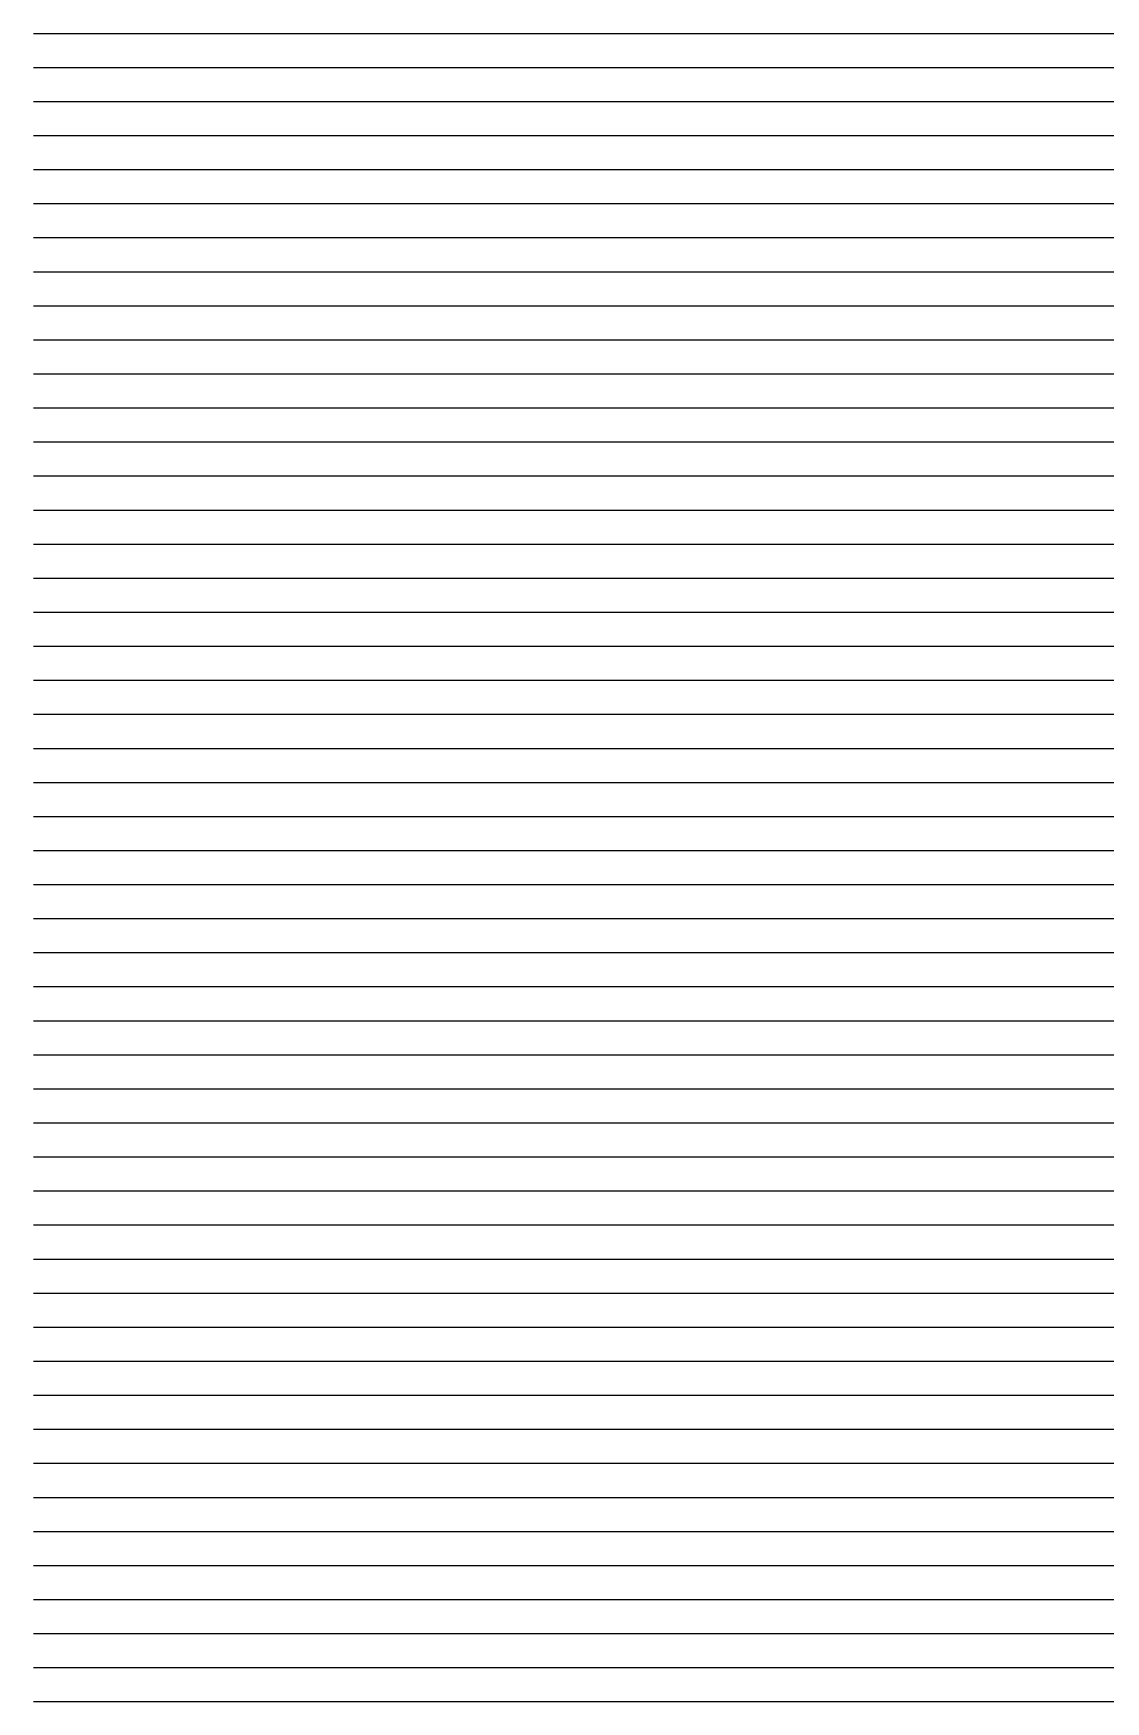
# Model space of a CAD drawing. Extents: x 0 to 250, y 0 to 199.
# Drawn here: x 0 to 31.5, y 0 to 49 of the extents above; entities that cross this region are included whole.
import ezdxf

# ---------------------------------------------------------------- set-up
doc = ezdxf.new("R2010")
doc.units = 0
doc.layers.add('GEN', color=7, linetype='Continuous')

msp = doc.modelspace()

# ---------------------------------------------------------------- linework, layer by layer
at = {"layer": 'GEN'}
for p, q in [((0, 49), (1, 49)), ((1, 49), (2, 49)), ((2, 49), (3, 49)), ((3, 49), (4, 49)), ((4, 49), (5, 49)), ((5, 49), (6, 49)), ((6, 49), (7, 49)), ((7, 49), (8, 49)), ((8, 49), (9, 49)), ((9, 49), (10, 49)), ((10, 49), (11, 49)), ((11, 49), (12, 49)), ((12, 49), (13, 49)), ((13, 49), (14, 49)), ((14, 49), (15, 49)), ((15, 49), (16, 49)), ((16, 49), (17, 49)), ((17, 49), (18, 49)), ((18, 49), (19, 49)), ((19, 49), (20, 49)), ((20, 49), (21, 49)), ((21, 49), (22, 49)), ((22, 49), (23, 49)), ((23, 49), (24, 49)), ((24, 49), (25, 49)), ((25, 49), (26, 49)), ((26, 49), (27, 49)), ((27, 49), (28, 49)), ((28, 49), (29, 49)), ((29, 49), (30, 49)), ((30, 49), (31, 49)), ((31, 49), (32, 49)), ((0, 48), (1, 48)), ((1, 48), (2, 48)), ((2, 48), (3, 48)), ((3, 48), (4, 48)), ((4, 48), (5, 48)), ((5, 48), (6, 48)), ((6, 48), (7, 48)), ((7, 48), (8, 48)), ((8, 48), (9, 48)), ((9, 48), (10, 48)), ((10, 48), (11, 48)), ((11, 48), (12, 48)), ((12, 48), (13, 48)), ((13, 48), (14, 48)), ((14, 48), (15, 48)), ((15, 48), (16, 48)), ((16, 48), (17, 48)), ((17, 48), (18, 48)), ((18, 48), (19, 48)), ((19, 48), (20, 48)), ((20, 48), (21, 48)), ((21, 48), (22, 48)), ((22, 48), (23, 48)), ((23, 48), (24, 48)), ((24, 48), (25, 48)), ((25, 48), (26, 48)), ((26, 48), (27, 48)), ((27, 48), (28, 48)), ((28, 48), (29, 48)), ((29, 48), (30, 48)), ((30, 48), (31, 48)), ((31, 48), (32, 48)), ((0, 47), (1, 47)), ((1, 47), (2, 47)), ((2, 47), (3, 47)), ((3, 47), (4, 47)), ((4, 47), (5, 47)), ((5, 47), (6, 47)), ((6, 47), (7, 47)), ((7, 47), (8, 47)), ((8, 47), (9, 47)), ((9, 47), (10, 47)), ((10, 47), (11, 47)), ((11, 47), (12, 47)), ((12, 47), (13, 47)), ((13, 47), (14, 47)), ((14, 47), (15, 47)), ((15, 47), (16, 47)), ((16, 47), (17, 47)), ((17, 47), (18, 47)), ((18, 47), (19, 47)), ((19, 47), (20, 47)), ((20, 47), (21, 47)), ((21, 47), (22, 47)), ((22, 47), (23, 47)), ((23, 47), (24, 47)), ((24, 47), (25, 47)), ((25, 47), (26, 47)), ((26, 47), (27, 47)), ((27, 47), (28, 47)), ((28, 47), (29, 47)), ((29, 47), (30, 47)), ((30, 47), (31, 47)), ((31, 47), (32, 47)), ((0, 46), (1, 46)), ((1, 46), (2, 46)), ((2, 46), (3, 46)), ((3, 46), (4, 46)), ((4, 46), (5, 46)), ((5, 46), (6, 46)), ((6, 46), (7, 46)), ((7, 46), (8, 46)), ((8, 46), (9, 46)), ((9, 46), (10, 46)), ((10, 46), (11, 46)), ((11, 46), (12, 46)), ((12, 46), (13, 46)), ((13, 46), (14, 46)), ((14, 46), (15, 46)), ((15, 46), (16, 46)), ((16, 46), (17, 46)), ((17, 46), (18, 46)), ((18, 46), (19, 46)), ((19, 46), (20, 46)), ((20, 46), (21, 46)), ((21, 46), (22, 46)), ((22, 46), (23, 46)), ((23, 46), (24, 46)), ((24, 46), (25, 46)), ((25, 46), (26, 46)), ((26, 46), (27, 46)), ((27, 46), (28, 46)), ((28, 46), (29, 46)), ((29, 46), (30, 46)), ((30, 46), (31, 46)), ((31, 46), (32, 46)), ((0, 45), (1, 45)), ((1, 45), (2, 45)), ((2, 45), (3, 45)), ((3, 45), (4, 45)), ((4, 45), (5, 45)), ((5, 45), (6, 45)), ((6, 45), (7, 45)), ((7, 45), (8, 45)), ((8, 45), (9, 45)), ((9, 45), (10, 45)), ((10, 45), (11, 45)), ((11, 45), (12, 45)), ((12, 45), (13, 45)), ((13, 45), (14, 45)), ((14, 45), (15, 45)), ((15, 45), (16, 45)), ((16, 45), (17, 45)), ((17, 45), (18, 45)), ((18, 45), (19, 45)), ((19, 45), (20, 45)), ((20, 45), (21, 45)), ((21, 45), (22, 45)), ((22, 45), (23, 45)), ((23, 45), (24, 45)), ((24, 45), (25, 45)), ((25, 45), (26, 45)), ((26, 45), (27, 45)), ((27, 45), (28, 45)), ((28, 45), (29, 45)), ((29, 45), (30, 45)), ((30, 45), (31, 45)), ((31, 45), (32, 45)), ((0, 44), (1, 44)), ((1, 44), (2, 44)), ((2, 44), (3, 44)), ((3, 44), (4, 44)), ((4, 44), (5, 44)), ((5, 44), (6, 44)), ((6, 44), (7, 44)), ((7, 44), (8, 44)), ((8, 44), (9, 44)), ((9, 44), (10, 44)), ((10, 44), (11, 44)), ((11, 44), (12, 44)), ((12, 44), (13, 44)), ((13, 44), (14, 44)), ((14, 44), (15, 44)), ((15, 44), (16, 44)), ((16, 44), (17, 44)), ((17, 44), (18, 44)), ((18, 44), (19, 44)), ((19, 44), (20, 44)), ((20, 44), (21, 44)), ((21, 44), (22, 44)), ((22, 44), (23, 44)), ((23, 44), (24, 44)), ((24, 44), (25, 44)), ((25, 44), (26, 44)), ((26, 44), (27, 44)), ((27, 44), (28, 44)), ((28, 44), (29, 44)), ((29, 44), (30, 44)), ((30, 44), (31, 44)), ((31, 44), (32, 44)), ((0, 43), (1, 43)), ((1, 43), (2, 43)), ((2, 43), (3, 43)), ((3, 43), (4, 43)), ((4, 43), (5, 43)), ((5, 43), (6, 43)), ((6, 43), (7, 43)), ((7, 43), (8, 43)), ((8, 43), (9, 43)), ((9, 43), (10, 43)), ((10, 43), (11, 43)), ((11, 43), (12, 43)), ((12, 43), (13, 43)), ((13, 43), (14, 43)), ((14, 43), (15, 43)), ((15, 43), (16, 43)), ((16, 43), (17, 43)), ((17, 43), (18, 43)), ((18, 43), (19, 43)), ((19, 43), (20, 43)), ((20, 43), (21, 43)), ((21, 43), (22, 43)), ((22, 43), (23, 43)), ((23, 43), (24, 43)), ((24, 43), (25, 43)), ((25, 43), (26, 43)), ((26, 43), (27, 43)), ((27, 43), (28, 43)), ((28, 43), (29, 43)), ((29, 43), (30, 43)), ((30, 43), (31, 43)), ((31, 43), (32, 43)), ((0, 42), (1, 42)), ((1, 42), (2, 42)), ((2, 42), (3, 42)), ((3, 42), (4, 42)), ((4, 42), (5, 42)), ((5, 42), (6, 42)), ((6, 42), (7, 42)), ((7, 42), (8, 42)), ((8, 42), (9, 42)), ((9, 42), (10, 42)), ((10, 42), (11, 42)), ((11, 42), (12, 42)), ((12, 42), (13, 42)), ((13, 42), (14, 42)), ((14, 42), (15, 42)), ((15, 42), (16, 42)), ((16, 42), (17, 42)), ((17, 42), (18, 42)), ((18, 42), (19, 42)), ((19, 42), (20, 42)), ((20, 42), (21, 42)), ((21, 42), (22, 42)), ((22, 42), (23, 42)), ((23, 42), (24, 42)), ((24, 42), (25, 42)), ((25, 42), (26, 42)), ((26, 42), (27, 42)), ((27, 42), (28, 42)), ((28, 42), (29, 42)), ((29, 42), (30, 42)), ((30, 42), (31, 42)), ((31, 42), (32, 42)), ((0, 41), (1, 41)), ((1, 41), (2, 41)), ((2, 41), (3, 41)), ((3, 41), (4, 41)), ((4, 41), (5, 41)), ((5, 41), (6, 41)), ((6, 41), (7, 41)), ((7, 41), (8, 41)), ((8, 41), (9, 41)), ((9, 41), (10, 41)), ((10, 41), (11, 41)), ((11, 41), (12, 41)), ((12, 41), (13, 41)), ((13, 41), (14, 41)), ((14, 41), (15, 41)), ((15, 41), (16, 41)), ((16, 41), (17, 41)), ((17, 41), (18, 41)), ((18, 41), (19, 41)), ((19, 41), (20, 41)), ((20, 41), (21, 41)), ((21, 41), (22, 41)), ((22, 41), (23, 41)), ((23, 41), (24, 41)), ((24, 41), (25, 41)), ((25, 41), (26, 41)), ((26, 41), (27, 41)), ((27, 41), (28, 41)), ((28, 41), (29, 41)), ((29, 41), (30, 41)), ((30, 41), (31, 41)), ((31, 41), (32, 41)), ((0, 40), (1, 40)), ((1, 40), (2, 40)), ((2, 40), (3, 40)), ((3, 40), (4, 40)), ((4, 40), (5, 40)), ((5, 40), (6, 40)), ((6, 40), (7, 40)), ((7, 40), (8, 40)), ((8, 40), (9, 40)), ((9, 40), (10, 40)), ((10, 40), (11, 40)), ((11, 40), (12, 40)), ((12, 40), (13, 40)), ((13, 40), (14, 40)), ((14, 40), (15, 40)), ((15, 40), (16, 40)), ((16, 40), (17, 40)), ((17, 40), (18, 40)), ((18, 40), (19, 40)), ((19, 40), (20, 40)), ((20, 40), (21, 40)), ((21, 40), (22, 40)), ((22, 40), (23, 40)), ((23, 40), (24, 40)), ((24, 40), (25, 40)), ((25, 40), (26, 40)), ((26, 40), (27, 40)), ((27, 40), (28, 40)), ((28, 40), (29, 40)), ((29, 40), (30, 40)), ((30, 40), (31, 40)), ((31, 40), (32, 40)), ((0, 39), (1, 39)), ((1, 39), (2, 39)), ((2, 39), (3, 39)), ((3, 39), (4, 39)), ((4, 39), (5, 39)), ((5, 39), (6, 39)), ((6, 39), (7, 39)), ((7, 39), (8, 39)), ((8, 39), (9, 39)), ((9, 39), (10, 39)), ((10, 39), (11, 39)), ((11, 39), (12, 39)), ((12, 39), (13, 39)), ((13, 39), (14, 39)), ((14, 39), (15, 39)), ((15, 39), (16, 39)), ((16, 39), (17, 39)), ((17, 39), (18, 39)), ((18, 39), (19, 39)), ((19, 39), (20, 39)), ((20, 39), (21, 39)), ((21, 39), (22, 39)), ((22, 39), (23, 39)), ((23, 39), (24, 39)), ((24, 39), (25, 39)), ((25, 39), (26, 39)), ((26, 39), (27, 39)), ((27, 39), (28, 39)), ((28, 39), (29, 39)), ((29, 39), (30, 39)), ((30, 39), (31, 39)), ((31, 39), (32, 39)), ((0, 38), (1, 38)), ((1, 38), (2, 38)), ((2, 38), (3, 38)), ((3, 38), (4, 38)), ((4, 38), (5, 38)), ((5, 38), (6, 38)), ((6, 38), (7, 38)), ((7, 38), (8, 38)), ((8, 38), (9, 38)), ((9, 38), (10, 38)), ((10, 38), (11, 38)), ((11, 38), (12, 38)), ((12, 38), (13, 38)), ((13, 38), (14, 38)), ((14, 38), (15, 38)), ((15, 38), (16, 38)), ((16, 38), (17, 38)), ((17, 38), (18, 38)), ((18, 38), (19, 38)), ((19, 38), (20, 38)), ((20, 38), (21, 38)), ((21, 38), (22, 38)), ((22, 38), (23, 38)), ((23, 38), (24, 38)), ((24, 38), (25, 38)), ((25, 38), (26, 38)), ((26, 38), (27, 38)), ((27, 38), (28, 38)), ((28, 38), (29, 38)), ((29, 38), (30, 38)), ((30, 38), (31, 38)), ((31, 38), (32, 38)), ((0, 37), (1, 37)), ((1, 37), (2, 37)), ((2, 37), (3, 37)), ((3, 37), (4, 37)), ((4, 37), (5, 37)), ((5, 37), (6, 37)), ((6, 37), (7, 37)), ((7, 37), (8, 37)), ((8, 37), (9, 37)), ((9, 37), (10, 37)), ((10, 37), (11, 37)), ((11, 37), (12, 37)), ((12, 37), (13, 37)), ((13, 37), (14, 37)), ((14, 37), (15, 37)), ((15, 37), (16, 37)), ((16, 37), (17, 37)), ((17, 37), (18, 37)), ((18, 37), (19, 37)), ((19, 37), (20, 37)), ((20, 37), (21, 37)), ((21, 37), (22, 37)), ((22, 37), (23, 37)), ((23, 37), (24, 37)), ((24, 37), (25, 37)), ((25, 37), (26, 37)), ((26, 37), (27, 37)), ((27, 37), (28, 37)), ((28, 37), (29, 37)), ((29, 37), (30, 37)), ((30, 37), (31, 37)), ((31, 37), (32, 37)), ((0, 36), (1, 36)), ((1, 36), (2, 36)), ((2, 36), (3, 36)), ((3, 36), (4, 36)), ((4, 36), (5, 36)), ((5, 36), (6, 36)), ((6, 36), (7, 36)), ((7, 36), (8, 36)), ((8, 36), (9, 36)), ((9, 36), (10, 36)), ((10, 36), (11, 36)), ((11, 36), (12, 36)), ((12, 36), (13, 36)), ((13, 36), (14, 36)), ((14, 36), (15, 36)), ((15, 36), (16, 36)), ((16, 36), (17, 36)), ((17, 36), (18, 36)), ((18, 36), (19, 36)), ((19, 36), (20, 36)), ((20, 36), (21, 36)), ((21, 36), (22, 36)), ((22, 36), (23, 36)), ((23, 36), (24, 36)), ((24, 36), (25, 36)), ((25, 36), (26, 36)), ((26, 36), (27, 36)), ((27, 36), (28, 36)), ((28, 36), (29, 36)), ((29, 36), (30, 36)), ((30, 36), (31, 36)), ((31, 36), (32, 36)), ((0, 35), (1, 35)), ((1, 35), (2, 35)), ((2, 35), (3, 35)), ((3, 35), (4, 35)), ((4, 35), (5, 35)), ((5, 35), (6, 35)), ((6, 35), (7, 35)), ((7, 35), (8, 35)), ((8, 35), (9, 35)), ((9, 35), (10, 35)), ((10, 35), (11, 35)), ((11, 35), (12, 35)), ((12, 35), (13, 35)), ((13, 35), (14, 35)), ((14, 35), (15, 35)), ((15, 35), (16, 35)), ((16, 35), (17, 35)), ((17, 35), (18, 35)), ((18, 35), (19, 35)), ((19, 35), (20, 35)), ((20, 35), (21, 35)), ((21, 35), (22, 35)), ((22, 35), (23, 35)), ((23, 35), (24, 35)), ((24, 35), (25, 35)), ((25, 35), (26, 35)), ((26, 35), (27, 35)), ((27, 35), (28, 35)), ((28, 35), (29, 35)), ((29, 35), (30, 35)), ((30, 35), (31, 35)), ((31, 35), (32, 35)), ((0, 34), (1, 34)), ((1, 34), (2, 34)), ((2, 34), (3, 34)), ((3, 34), (4, 34)), ((4, 34), (5, 34)), ((5, 34), (6, 34)), ((6, 34), (7, 34)), ((7, 34), (8, 34)), ((8, 34), (9, 34)), ((9, 34), (10, 34)), ((10, 34), (11, 34)), ((11, 34), (12, 34)), ((12, 34), (13, 34)), ((13, 34), (14, 34)), ((14, 34), (15, 34)), ((15, 34), (16, 34)), ((16, 34), (17, 34)), ((17, 34), (18, 34)), ((18, 34), (19, 34)), ((19, 34), (20, 34)), ((20, 34), (21, 34)), ((21, 34), (22, 34)), ((22, 34), (23, 34)), ((23, 34), (24, 34)), ((24, 34), (25, 34)), ((25, 34), (26, 34)), ((26, 34), (27, 34)), ((27, 34), (28, 34)), ((28, 34), (29, 34)), ((29, 34), (30, 34)), ((30, 34), (31, 34)), ((31, 34), (32, 34)), ((0, 33), (1, 33)), ((1, 33), (2, 33)), ((2, 33), (3, 33)), ((3, 33), (4, 33)), ((4, 33), (5, 33)), ((5, 33), (6, 33)), ((6, 33), (7, 33)), ((7, 33), (8, 33)), ((8, 33), (9, 33)), ((9, 33), (10, 33)), ((10, 33), (11, 33)), ((11, 33), (12, 33)), ((12, 33), (13, 33)), ((13, 33), (14, 33)), ((14, 33), (15, 33)), ((15, 33), (16, 33)), ((16, 33), (17, 33)), ((17, 33), (18, 33)), ((18, 33), (19, 33)), ((19, 33), (20, 33)), ((20, 33), (21, 33)), ((21, 33), (22, 33)), ((22, 33), (23, 33)), ((23, 33), (24, 33)), ((24, 33), (25, 33)), ((25, 33), (26, 33)), ((26, 33), (27, 33)), ((27, 33), (28, 33)), ((28, 33), (29, 33)), ((29, 33), (30, 33)), ((30, 33), (31, 33)), ((31, 33), (32, 33)), ((0, 32), (1, 32)), ((1, 32), (2, 32)), ((2, 32), (3, 32)), ((3, 32), (4, 32)), ((4, 32), (5, 32)), ((5, 32), (6, 32)), ((6, 32), (7, 32)), ((7, 32), (8, 32)), ((8, 32), (9, 32)), ((9, 32), (10, 32)), ((10, 32), (11, 32)), ((11, 32), (12, 32)), ((12, 32), (13, 32)), ((13, 32), (14, 32)), ((14, 32), (15, 32)), ((15, 32), (16, 32)), ((16, 32), (17, 32)), ((17, 32), (18, 32)), ((18, 32), (19, 32)), ((19, 32), (20, 32)), ((20, 32), (21, 32)), ((21, 32), (22, 32)), ((22, 32), (23, 32)), ((23, 32), (24, 32)), ((24, 32), (25, 32)), ((25, 32), (26, 32)), ((26, 32), (27, 32)), ((27, 32), (28, 32)), ((28, 32), (29, 32)), ((29, 32), (30, 32)), ((30, 32), (31, 32)), ((31, 32), (32, 32)), ((0, 31), (1, 31)), ((1, 31), (2, 31)), ((2, 31), (3, 31)), ((3, 31), (4, 31)), ((4, 31), (5, 31)), ((5, 31), (6, 31)), ((6, 31), (7, 31)), ((7, 31), (8, 31)), ((8, 31), (9, 31)), ((9, 31), (10, 31)), ((10, 31), (11, 31)), ((11, 31), (12, 31)), ((12, 31), (13, 31)), ((13, 31), (14, 31)), ((14, 31), (15, 31)), ((15, 31), (16, 31)), ((16, 31), (17, 31)), ((17, 31), (18, 31)), ((18, 31), (19, 31)), ((19, 31), (20, 31)), ((20, 31), (21, 31)), ((21, 31), (22, 31)), ((22, 31), (23, 31)), ((23, 31), (24, 31)), ((24, 31), (25, 31)), ((25, 31), (26, 31)), ((26, 31), (27, 31)), ((27, 31), (28, 31)), ((28, 31), (29, 31)), ((29, 31), (30, 31)), ((30, 31), (31, 31)), ((31, 31), (32, 31)), ((0, 30), (1, 30)), ((1, 30), (2, 30)), ((2, 30), (3, 30)), ((3, 30), (4, 30)), ((4, 30), (5, 30)), ((5, 30), (6, 30)), ((6, 30), (7, 30)), ((7, 30), (8, 30)), ((8, 30), (9, 30)), ((9, 30), (10, 30)), ((10, 30), (11, 30)), ((11, 30), (12, 30)), ((12, 30), (13, 30)), ((13, 30), (14, 30)), ((14, 30), (15, 30)), ((15, 30), (16, 30)), ((16, 30), (17, 30)), ((17, 30), (18, 30)), ((18, 30), (19, 30)), ((19, 30), (20, 30)), ((20, 30), (21, 30)), ((21, 30), (22, 30)), ((22, 30), (23, 30)), ((23, 30), (24, 30)), ((24, 30), (25, 30)), ((25, 30), (26, 30)), ((26, 30), (27, 30)), ((27, 30), (28, 30)), ((28, 30), (29, 30)), ((29, 30), (30, 30)), ((30, 30), (31, 30)), ((31, 30), (32, 30)), ((0, 29), (1, 29)), ((1, 29), (2, 29)), ((2, 29), (3, 29)), ((3, 29), (4, 29)), ((4, 29), (5, 29)), ((5, 29), (6, 29)), ((6, 29), (7, 29)), ((7, 29), (8, 29)), ((8, 29), (9, 29)), ((9, 29), (10, 29)), ((10, 29), (11, 29)), ((11, 29), (12, 29)), ((12, 29), (13, 29)), ((13, 29), (14, 29)), ((14, 29), (15, 29)), ((15, 29), (16, 29)), ((16, 29), (17, 29)), ((17, 29), (18, 29)), ((18, 29), (19, 29)), ((19, 29), (20, 29)), ((20, 29), (21, 29)), ((21, 29), (22, 29)), ((22, 29), (23, 29)), ((23, 29), (24, 29)), ((24, 29), (25, 29)), ((25, 29), (26, 29)), ((26, 29), (27, 29)), ((27, 29), (28, 29)), ((28, 29), (29, 29)), ((29, 29), (30, 29)), ((30, 29), (31, 29)), ((31, 29), (32, 29)), ((0, 28), (1, 28)), ((1, 28), (2, 28)), ((2, 28), (3, 28)), ((3, 28), (4, 28)), ((4, 28), (5, 28)), ((5, 28), (6, 28)), ((6, 28), (7, 28)), ((7, 28), (8, 28)), ((8, 28), (9, 28)), ((9, 28), (10, 28)), ((10, 28), (11, 28)), ((11, 28), (12, 28)), ((12, 28), (13, 28)), ((13, 28), (14, 28)), ((14, 28), (15, 28)), ((15, 28), (16, 28)), ((16, 28), (17, 28)), ((17, 28), (18, 28)), ((18, 28), (19, 28)), ((19, 28), (20, 28)), ((20, 28), (21, 28)), ((21, 28), (22, 28)), ((22, 28), (23, 28)), ((23, 28), (24, 28)), ((24, 28), (25, 28)), ((25, 28), (26, 28)), ((26, 28), (27, 28)), ((27, 28), (28, 28)), ((28, 28), (29, 28)), ((29, 28), (30, 28)), ((30, 28), (31, 28)), ((31, 28), (32, 28)), ((0, 27), (1, 27)), ((1, 27), (2, 27)), ((2, 27), (3, 27)), ((3, 27), (4, 27)), ((4, 27), (5, 27)), ((5, 27), (6, 27)), ((6, 27), (7, 27)), ((7, 27), (8, 27)), ((8, 27), (9, 27)), ((9, 27), (10, 27)), ((10, 27), (11, 27)), ((11, 27), (12, 27)), ((12, 27), (13, 27)), ((13, 27), (14, 27)), ((14, 27), (15, 27)), ((15, 27), (16, 27)), ((16, 27), (17, 27)), ((17, 27), (18, 27)), ((18, 27), (19, 27)), ((19, 27), (20, 27)), ((20, 27), (21, 27)), ((21, 27), (22, 27)), ((22, 27), (23, 27)), ((23, 27), (24, 27)), ((24, 27), (25, 27)), ((25, 27), (26, 27)), ((26, 27), (27, 27)), ((27, 27), (28, 27)), ((28, 27), (29, 27)), ((29, 27), (30, 27)), ((30, 27), (31, 27)), ((31, 27), (32, 27)), ((0, 26), (1, 26)), ((1, 26), (2, 26)), ((2, 26), (3, 26)), ((3, 26), (4, 26)), ((4, 26), (5, 26)), ((5, 26), (6, 26)), ((6, 26), (7, 26)), ((7, 26), (8, 26)), ((8, 26), (9, 26)), ((9, 26), (10, 26)), ((10, 26), (11, 26)), ((11, 26), (12, 26)), ((12, 26), (13, 26)), ((13, 26), (14, 26)), ((14, 26), (15, 26)), ((15, 26), (16, 26)), ((16, 26), (17, 26)), ((17, 26), (18, 26)), ((18, 26), (19, 26)), ((19, 26), (20, 26)), ((20, 26), (21, 26)), ((21, 26), (22, 26)), ((22, 26), (23, 26)), ((23, 26), (24, 26)), ((24, 26), (25, 26)), ((25, 26), (26, 26)), ((26, 26), (27, 26)), ((27, 26), (28, 26)), ((28, 26), (29, 26)), ((29, 26), (30, 26)), ((30, 26), (31, 26)), ((31, 26), (32, 26)), ((0, 25), (1, 25)), ((1, 25), (2, 25)), ((2, 25), (3, 25)), ((3, 25), (4, 25)), ((4, 25), (5, 25)), ((5, 25), (6, 25)), ((6, 25), (7, 25)), ((7, 25), (8, 25)), ((8, 25), (9, 25)), ((9, 25), (10, 25)), ((10, 25), (11, 25)), ((11, 25), (12, 25)), ((12, 25), (13, 25)), ((13, 25), (14, 25)), ((14, 25), (15, 25)), ((15, 25), (16, 25)), ((16, 25), (17, 25)), ((17, 25), (18, 25)), ((18, 25), (19, 25)), ((19, 25), (20, 25)), ((20, 25), (21, 25)), ((21, 25), (22, 25)), ((22, 25), (23, 25)), ((23, 25), (24, 25)), ((24, 25), (25, 25)), ((25, 25), (26, 25)), ((26, 25), (27, 25)), ((27, 25), (28, 25)), ((28, 25), (29, 25)), ((29, 25), (30, 25)), ((30, 25), (31, 25)), ((31, 25), (32, 25)), ((0, 24), (1, 24)), ((1, 24), (2, 24)), ((2, 24), (3, 24)), ((3, 24), (4, 24)), ((4, 24), (5, 24)), ((5, 24), (6, 24)), ((6, 24), (7, 24)), ((7, 24), (8, 24)), ((8, 24), (9, 24)), ((9, 24), (10, 24)), ((10, 24), (11, 24)), ((11, 24), (12, 24)), ((12, 24), (13, 24)), ((13, 24), (14, 24)), ((14, 24), (15, 24)), ((15, 24), (16, 24)), ((16, 24), (17, 24)), ((17, 24), (18, 24)), ((18, 24), (19, 24)), ((19, 24), (20, 24)), ((20, 24), (21, 24)), ((21, 24), (22, 24)), ((22, 24), (23, 24)), ((23, 24), (24, 24)), ((24, 24), (25, 24)), ((25, 24), (26, 24)), ((26, 24), (27, 24)), ((27, 24), (28, 24)), ((28, 24), (29, 24)), ((29, 24), (30, 24)), ((30, 24), (31, 24)), ((31, 24), (32, 24)), ((0, 23), (1, 23)), ((1, 23), (2, 23)), ((2, 23), (3, 23)), ((3, 23), (4, 23)), ((4, 23), (5, 23)), ((5, 23), (6, 23)), ((6, 23), (7, 23)), ((7, 23), (8, 23)), ((8, 23), (9, 23)), ((9, 23), (10, 23)), ((10, 23), (11, 23)), ((11, 23), (12, 23)), ((12, 23), (13, 23)), ((13, 23), (14, 23)), ((14, 23), (15, 23)), ((15, 23), (16, 23)), ((16, 23), (17, 23)), ((17, 23), (18, 23)), ((18, 23), (19, 23)), ((19, 23), (20, 23)), ((20, 23), (21, 23)), ((21, 23), (22, 23)), ((22, 23), (23, 23)), ((23, 23), (24, 23)), ((24, 23), (25, 23)), ((25, 23), (26, 23)), ((26, 23), (27, 23)), ((27, 23), (28, 23)), ((28, 23), (29, 23)), ((29, 23), (30, 23)), ((30, 23), (31, 23)), ((31, 23), (32, 23)), ((0, 22), (1, 22)), ((1, 22), (2, 22)), ((2, 22), (3, 22)), ((3, 22), (4, 22)), ((4, 22), (5, 22)), ((5, 22), (6, 22)), ((6, 22), (7, 22)), ((7, 22), (8, 22)), ((8, 22), (9, 22)), ((9, 22), (10, 22)), ((10, 22), (11, 22)), ((11, 22), (12, 22)), ((12, 22), (13, 22)), ((13, 22), (14, 22)), ((14, 22), (15, 22)), ((15, 22), (16, 22)), ((16, 22), (17, 22)), ((17, 22), (18, 22)), ((18, 22), (19, 22)), ((19, 22), (20, 22)), ((20, 22), (21, 22)), ((21, 22), (22, 22)), ((22, 22), (23, 22)), ((23, 22), (24, 22)), ((24, 22), (25, 22)), ((25, 22), (26, 22)), ((26, 22), (27, 22)), ((27, 22), (28, 22)), ((28, 22), (29, 22)), ((29, 22), (30, 22)), ((30, 22), (31, 22)), ((31, 22), (32, 22)), ((0, 21), (1, 21)), ((1, 21), (2, 21)), ((2, 21), (3, 21)), ((3, 21), (4, 21)), ((4, 21), (5, 21)), ((5, 21), (6, 21)), ((6, 21), (7, 21)), ((7, 21), (8, 21)), ((8, 21), (9, 21)), ((9, 21), (10, 21)), ((10, 21), (11, 21)), ((11, 21), (12, 21)), ((12, 21), (13, 21)), ((13, 21), (14, 21)), ((14, 21), (15, 21)), ((15, 21), (16, 21)), ((16, 21), (17, 21)), ((17, 21), (18, 21)), ((18, 21), (19, 21)), ((19, 21), (20, 21)), ((20, 21), (21, 21)), ((21, 21), (22, 21)), ((22, 21), (23, 21)), ((23, 21), (24, 21)), ((24, 21), (25, 21)), ((25, 21), (26, 21)), ((26, 21), (27, 21)), ((27, 21), (28, 21)), ((28, 21), (29, 21)), ((29, 21), (30, 21)), ((30, 21), (31, 21)), ((31, 21), (32, 21)), ((0, 20), (1, 20)), ((1, 20), (2, 20)), ((2, 20), (3, 20)), ((3, 20), (4, 20)), ((4, 20), (5, 20)), ((5, 20), (6, 20)), ((6, 20), (7, 20)), ((7, 20), (8, 20)), ((8, 20), (9, 20)), ((9, 20), (10, 20)), ((10, 20), (11, 20)), ((11, 20), (12, 20)), ((12, 20), (13, 20)), ((13, 20), (14, 20)), ((14, 20), (15, 20)), ((15, 20), (16, 20)), ((16, 20), (17, 20)), ((17, 20), (18, 20)), ((18, 20), (19, 20)), ((19, 20), (20, 20)), ((20, 20), (21, 20)), ((21, 20), (22, 20)), ((22, 20), (23, 20)), ((23, 20), (24, 20)), ((24, 20), (25, 20)), ((25, 20), (26, 20)), ((26, 20), (27, 20)), ((27, 20), (28, 20)), ((28, 20), (29, 20)), ((29, 20), (30, 20)), ((30, 20), (31, 20)), ((31, 20), (32, 20)), ((0, 19), (1, 19)), ((1, 19), (2, 19)), ((2, 19), (3, 19)), ((3, 19), (4, 19)), ((4, 19), (5, 19)), ((5, 19), (6, 19)), ((6, 19), (7, 19)), ((7, 19), (8, 19)), ((8, 19), (9, 19)), ((9, 19), (10, 19)), ((10, 19), (11, 19)), ((11, 19), (12, 19)), ((12, 19), (13, 19)), ((13, 19), (14, 19)), ((14, 19), (15, 19)), ((15, 19), (16, 19)), ((16, 19), (17, 19)), ((17, 19), (18, 19)), ((18, 19), (19, 19)), ((19, 19), (20, 19)), ((20, 19), (21, 19)), ((21, 19), (22, 19)), ((22, 19), (23, 19)), ((23, 19), (24, 19)), ((24, 19), (25, 19)), ((25, 19), (26, 19)), ((26, 19), (27, 19)), ((27, 19), (28, 19)), ((28, 19), (29, 19)), ((29, 19), (30, 19)), ((30, 19), (31, 19)), ((31, 19), (32, 19)), ((0, 18), (1, 18)), ((1, 18), (2, 18)), ((2, 18), (3, 18)), ((3, 18), (4, 18)), ((4, 18), (5, 18)), ((5, 18), (6, 18)), ((6, 18), (7, 18)), ((7, 18), (8, 18)), ((8, 18), (9, 18)), ((9, 18), (10, 18)), ((10, 18), (11, 18)), ((11, 18), (12, 18)), ((12, 18), (13, 18)), ((13, 18), (14, 18)), ((14, 18), (15, 18)), ((15, 18), (16, 18)), ((16, 18), (17, 18)), ((17, 18), (18, 18)), ((18, 18), (19, 18)), ((19, 18), (20, 18)), ((20, 18), (21, 18)), ((21, 18), (22, 18)), ((22, 18), (23, 18)), ((23, 18), (24, 18)), ((24, 18), (25, 18)), ((25, 18), (26, 18)), ((26, 18), (27, 18)), ((27, 18), (28, 18)), ((28, 18), (29, 18)), ((29, 18), (30, 18)), ((30, 18), (31, 18)), ((31, 18), (32, 18)), ((0, 17), (1, 17)), ((1, 17), (2, 17)), ((2, 17), (3, 17)), ((3, 17), (4, 17)), ((4, 17), (5, 17)), ((5, 17), (6, 17)), ((6, 17), (7, 17)), ((7, 17), (8, 17)), ((8, 17), (9, 17)), ((9, 17), (10, 17)), ((10, 17), (11, 17)), ((11, 17), (12, 17)), ((12, 17), (13, 17)), ((13, 17), (14, 17)), ((14, 17), (15, 17)), ((15, 17), (16, 17)), ((16, 17), (17, 17)), ((17, 17), (18, 17)), ((18, 17), (19, 17)), ((19, 17), (20, 17)), ((20, 17), (21, 17)), ((21, 17), (22, 17)), ((22, 17), (23, 17)), ((23, 17), (24, 17)), ((24, 17), (25, 17)), ((25, 17), (26, 17)), ((26, 17), (27, 17)), ((27, 17), (28, 17)), ((28, 17), (29, 17)), ((29, 17), (30, 17)), ((30, 17), (31, 17)), ((31, 17), (32, 17)), ((0, 16), (1, 16)), ((1, 16), (2, 16)), ((2, 16), (3, 16)), ((3, 16), (4, 16)), ((4, 16), (5, 16)), ((5, 16), (6, 16)), ((6, 16), (7, 16)), ((7, 16), (8, 16)), ((8, 16), (9, 16)), ((9, 16), (10, 16)), ((10, 16), (11, 16)), ((11, 16), (12, 16)), ((12, 16), (13, 16)), ((13, 16), (14, 16)), ((14, 16), (15, 16)), ((15, 16), (16, 16)), ((16, 16), (17, 16)), ((17, 16), (18, 16)), ((18, 16), (19, 16)), ((19, 16), (20, 16)), ((20, 16), (21, 16)), ((21, 16), (22, 16)), ((22, 16), (23, 16)), ((23, 16), (24, 16)), ((24, 16), (25, 16)), ((25, 16), (26, 16)), ((26, 16), (27, 16)), ((27, 16), (28, 16)), ((28, 16), (29, 16)), ((29, 16), (30, 16)), ((30, 16), (31, 16)), ((31, 16), (32, 16)), ((0, 15), (1, 15)), ((1, 15), (2, 15)), ((2, 15), (3, 15)), ((3, 15), (4, 15)), ((4, 15), (5, 15)), ((5, 15), (6, 15)), ((6, 15), (7, 15)), ((7, 15), (8, 15)), ((8, 15), (9, 15)), ((9, 15), (10, 15)), ((10, 15), (11, 15)), ((11, 15), (12, 15)), ((12, 15), (13, 15)), ((13, 15), (14, 15)), ((14, 15), (15, 15)), ((15, 15), (16, 15)), ((16, 15), (17, 15)), ((17, 15), (18, 15)), ((18, 15), (19, 15)), ((19, 15), (20, 15)), ((20, 15), (21, 15)), ((21, 15), (22, 15)), ((22, 15), (23, 15)), ((23, 15), (24, 15)), ((24, 15), (25, 15)), ((25, 15), (26, 15)), ((26, 15), (27, 15)), ((27, 15), (28, 15)), ((28, 15), (29, 15)), ((29, 15), (30, 15)), ((30, 15), (31, 15)), ((31, 15), (32, 15)), ((0, 14), (1, 14)), ((1, 14), (2, 14)), ((2, 14), (3, 14)), ((3, 14), (4, 14)), ((4, 14), (5, 14)), ((5, 14), (6, 14)), ((6, 14), (7, 14)), ((7, 14), (8, 14)), ((8, 14), (9, 14)), ((9, 14), (10, 14)), ((10, 14), (11, 14)), ((11, 14), (12, 14)), ((12, 14), (13, 14)), ((13, 14), (14, 14)), ((14, 14), (15, 14)), ((15, 14), (16, 14)), ((16, 14), (17, 14)), ((17, 14), (18, 14)), ((18, 14), (19, 14)), ((19, 14), (20, 14)), ((20, 14), (21, 14)), ((21, 14), (22, 14)), ((22, 14), (23, 14)), ((23, 14), (24, 14)), ((24, 14), (25, 14)), ((25, 14), (26, 14)), ((26, 14), (27, 14)), ((27, 14), (28, 14)), ((28, 14), (29, 14)), ((29, 14), (30, 14)), ((30, 14), (31, 14)), ((31, 14), (32, 14)), ((0, 13), (1, 13)), ((1, 13), (2, 13)), ((2, 13), (3, 13)), ((3, 13), (4, 13)), ((4, 13), (5, 13)), ((5, 13), (6, 13)), ((6, 13), (7, 13)), ((7, 13), (8, 13)), ((8, 13), (9, 13)), ((9, 13), (10, 13)), ((10, 13), (11, 13)), ((11, 13), (12, 13)), ((12, 13), (13, 13)), ((13, 13), (14, 13)), ((14, 13), (15, 13)), ((15, 13), (16, 13)), ((16, 13), (17, 13)), ((17, 13), (18, 13)), ((18, 13), (19, 13)), ((19, 13), (20, 13)), ((20, 13), (21, 13)), ((21, 13), (22, 13)), ((22, 13), (23, 13)), ((23, 13), (24, 13)), ((24, 13), (25, 13)), ((25, 13), (26, 13)), ((26, 13), (27, 13)), ((27, 13), (28, 13)), ((28, 13), (29, 13)), ((29, 13), (30, 13)), ((30, 13), (31, 13)), ((31, 13), (32, 13)), ((0, 12), (1, 12)), ((1, 12), (2, 12)), ((2, 12), (3, 12)), ((3, 12), (4, 12)), ((4, 12), (5, 12)), ((5, 12), (6, 12)), ((6, 12), (7, 12)), ((7, 12), (8, 12)), ((8, 12), (9, 12)), ((9, 12), (10, 12)), ((10, 12), (11, 12)), ((11, 12), (12, 12)), ((12, 12), (13, 12)), ((13, 12), (14, 12)), ((14, 12), (15, 12)), ((15, 12), (16, 12)), ((16, 12), (17, 12)), ((17, 12), (18, 12)), ((18, 12), (19, 12)), ((19, 12), (20, 12)), ((20, 12), (21, 12)), ((21, 12), (22, 12)), ((22, 12), (23, 12)), ((23, 12), (24, 12)), ((24, 12), (25, 12)), ((25, 12), (26, 12)), ((26, 12), (27, 12)), ((27, 12), (28, 12)), ((28, 12), (29, 12)), ((29, 12), (30, 12)), ((30, 12), (31, 12)), ((31, 12), (32, 12)), ((0, 11), (1, 11)), ((1, 11), (2, 11)), ((2, 11), (3, 11)), ((3, 11), (4, 11)), ((4, 11), (5, 11)), ((5, 11), (6, 11)), ((6, 11), (7, 11)), ((7, 11), (8, 11)), ((8, 11), (9, 11)), ((9, 11), (10, 11)), ((10, 11), (11, 11)), ((11, 11), (12, 11)), ((12, 11), (13, 11)), ((13, 11), (14, 11)), ((14, 11), (15, 11)), ((15, 11), (16, 11)), ((16, 11), (17, 11)), ((17, 11), (18, 11)), ((18, 11), (19, 11)), ((19, 11), (20, 11)), ((20, 11), (21, 11)), ((21, 11), (22, 11)), ((22, 11), (23, 11)), ((23, 11), (24, 11)), ((24, 11), (25, 11)), ((25, 11), (26, 11)), ((26, 11), (27, 11)), ((27, 11), (28, 11)), ((28, 11), (29, 11)), ((29, 11), (30, 11)), ((30, 11), (31, 11)), ((31, 11), (32, 11)), ((0, 10), (1, 10)), ((1, 10), (2, 10)), ((2, 10), (3, 10)), ((3, 10), (4, 10)), ((4, 10), (5, 10)), ((5, 10), (6, 10)), ((6, 10), (7, 10)), ((7, 10), (8, 10)), ((8, 10), (9, 10)), ((9, 10), (10, 10)), ((10, 10), (11, 10)), ((11, 10), (12, 10)), ((12, 10), (13, 10)), ((13, 10), (14, 10)), ((14, 10), (15, 10)), ((15, 10), (16, 10)), ((16, 10), (17, 10)), ((17, 10), (18, 10)), ((18, 10), (19, 10)), ((19, 10), (20, 10)), ((20, 10), (21, 10)), ((21, 10), (22, 10)), ((22, 10), (23, 10)), ((23, 10), (24, 10)), ((24, 10), (25, 10)), ((25, 10), (26, 10)), ((26, 10), (27, 10)), ((27, 10), (28, 10)), ((28, 10), (29, 10)), ((29, 10), (30, 10)), ((30, 10), (31, 10)), ((31, 10), (32, 10)), ((0, 9), (1, 9)), ((1, 9), (2, 9)), ((2, 9), (3, 9)), ((3, 9), (4, 9)), ((4, 9), (5, 9)), ((5, 9), (6, 9)), ((6, 9), (7, 9)), ((7, 9), (8, 9)), ((8, 9), (9, 9)), ((9, 9), (10, 9)), ((10, 9), (11, 9)), ((11, 9), (12, 9)), ((12, 9), (13, 9)), ((13, 9), (14, 9)), ((14, 9), (15, 9)), ((15, 9), (16, 9)), ((16, 9), (17, 9)), ((17, 9), (18, 9)), ((18, 9), (19, 9)), ((19, 9), (20, 9)), ((20, 9), (21, 9)), ((21, 9), (22, 9)), ((22, 9), (23, 9)), ((23, 9), (24, 9)), ((24, 9), (25, 9)), ((25, 9), (26, 9)), ((26, 9), (27, 9)), ((27, 9), (28, 9)), ((28, 9), (29, 9)), ((29, 9), (30, 9)), ((30, 9), (31, 9)), ((31, 9), (32, 9)), ((0, 8), (1, 8)), ((1, 8), (2, 8)), ((2, 8), (3, 8)), ((3, 8), (4, 8)), ((4, 8), (5, 8)), ((5, 8), (6, 8)), ((6, 8), (7, 8)), ((7, 8), (8, 8)), ((8, 8), (9, 8)), ((9, 8), (10, 8)), ((10, 8), (11, 8)), ((11, 8), (12, 8)), ((12, 8), (13, 8)), ((13, 8), (14, 8)), ((14, 8), (15, 8)), ((15, 8), (16, 8)), ((16, 8), (17, 8)), ((17, 8), (18, 8)), ((18, 8), (19, 8)), ((19, 8), (20, 8)), ((20, 8), (21, 8)), ((21, 8), (22, 8)), ((22, 8), (23, 8)), ((23, 8), (24, 8)), ((24, 8), (25, 8)), ((25, 8), (26, 8)), ((26, 8), (27, 8)), ((27, 8), (28, 8)), ((28, 8), (29, 8)), ((29, 8), (30, 8)), ((30, 8), (31, 8)), ((31, 8), (32, 8)), ((0, 7), (1, 7)), ((1, 7), (2, 7)), ((2, 7), (3, 7)), ((3, 7), (4, 7)), ((4, 7), (5, 7)), ((5, 7), (6, 7)), ((6, 7), (7, 7)), ((7, 7), (8, 7)), ((8, 7), (9, 7)), ((9, 7), (10, 7)), ((10, 7), (11, 7)), ((11, 7), (12, 7)), ((12, 7), (13, 7)), ((13, 7), (14, 7)), ((14, 7), (15, 7)), ((15, 7), (16, 7)), ((16, 7), (17, 7)), ((17, 7), (18, 7)), ((18, 7), (19, 7)), ((19, 7), (20, 7)), ((20, 7), (21, 7)), ((21, 7), (22, 7)), ((22, 7), (23, 7)), ((23, 7), (24, 7)), ((24, 7), (25, 7)), ((25, 7), (26, 7)), ((26, 7), (27, 7)), ((27, 7), (28, 7)), ((28, 7), (29, 7)), ((29, 7), (30, 7)), ((30, 7), (31, 7)), ((31, 7), (32, 7)), ((0, 6), (1, 6)), ((1, 6), (2, 6)), ((2, 6), (3, 6)), ((3, 6), (4, 6)), ((4, 6), (5, 6)), ((5, 6), (6, 6)), ((6, 6), (7, 6)), ((7, 6), (8, 6)), ((8, 6), (9, 6)), ((9, 6), (10, 6)), ((10, 6), (11, 6)), ((11, 6), (12, 6)), ((12, 6), (13, 6)), ((13, 6), (14, 6)), ((14, 6), (15, 6)), ((15, 6), (16, 6)), ((16, 6), (17, 6)), ((17, 6), (18, 6)), ((18, 6), (19, 6)), ((19, 6), (20, 6)), ((20, 6), (21, 6)), ((21, 6), (22, 6)), ((22, 6), (23, 6)), ((23, 6), (24, 6)), ((24, 6), (25, 6)), ((25, 6), (26, 6)), ((26, 6), (27, 6)), ((27, 6), (28, 6)), ((28, 6), (29, 6)), ((29, 6), (30, 6)), ((30, 6), (31, 6)), ((31, 6), (32, 6)), ((0, 5), (1, 5)), ((1, 5), (2, 5)), ((2, 5), (3, 5)), ((3, 5), (4, 5)), ((4, 5), (5, 5)), ((5, 5), (6, 5)), ((6, 5), (7, 5)), ((7, 5), (8, 5)), ((8, 5), (9, 5)), ((9, 5), (10, 5)), ((10, 5), (11, 5)), ((11, 5), (12, 5)), ((12, 5), (13, 5)), ((13, 5), (14, 5)), ((14, 5), (15, 5)), ((15, 5), (16, 5)), ((16, 5), (17, 5)), ((17, 5), (18, 5)), ((18, 5), (19, 5)), ((19, 5), (20, 5)), ((20, 5), (21, 5)), ((21, 5), (22, 5)), ((22, 5), (23, 5)), ((23, 5), (24, 5)), ((24, 5), (25, 5)), ((25, 5), (26, 5)), ((26, 5), (27, 5)), ((27, 5), (28, 5)), ((28, 5), (29, 5)), ((29, 5), (30, 5)), ((30, 5), (31, 5)), ((31, 5), (32, 5)), ((0, 4), (1, 4)), ((1, 4), (2, 4)), ((2, 4), (3, 4)), ((3, 4), (4, 4)), ((4, 4), (5, 4)), ((5, 4), (6, 4)), ((6, 4), (7, 4)), ((7, 4), (8, 4)), ((8, 4), (9, 4)), ((9, 4), (10, 4)), ((10, 4), (11, 4)), ((11, 4), (12, 4)), ((12, 4), (13, 4)), ((13, 4), (14, 4)), ((14, 4), (15, 4)), ((15, 4), (16, 4)), ((16, 4), (17, 4)), ((17, 4), (18, 4)), ((18, 4), (19, 4)), ((19, 4), (20, 4)), ((20, 4), (21, 4)), ((21, 4), (22, 4)), ((22, 4), (23, 4)), ((23, 4), (24, 4)), ((24, 4), (25, 4)), ((25, 4), (26, 4)), ((26, 4), (27, 4)), ((27, 4), (28, 4)), ((28, 4), (29, 4)), ((29, 4), (30, 4)), ((30, 4), (31, 4)), ((31, 4), (32, 4)), ((0, 3), (1, 3)), ((1, 3), (2, 3)), ((2, 3), (3, 3)), ((3, 3), (4, 3)), ((4, 3), (5, 3)), ((5, 3), (6, 3)), ((6, 3), (7, 3)), ((7, 3), (8, 3)), ((8, 3), (9, 3)), ((9, 3), (10, 3)), ((10, 3), (11, 3)), ((11, 3), (12, 3)), ((12, 3), (13, 3)), ((13, 3), (14, 3)), ((14, 3), (15, 3)), ((15, 3), (16, 3)), ((16, 3), (17, 3)), ((17, 3), (18, 3)), ((18, 3), (19, 3)), ((19, 3), (20, 3)), ((20, 3), (21, 3)), ((21, 3), (22, 3)), ((22, 3), (23, 3)), ((23, 3), (24, 3)), ((24, 3), (25, 3)), ((25, 3), (26, 3)), ((26, 3), (27, 3)), ((27, 3), (28, 3)), ((28, 3), (29, 3)), ((29, 3), (30, 3)), ((30, 3), (31, 3)), ((31, 3), (32, 3)), ((0, 2), (1, 2)), ((1, 2), (2, 2)), ((2, 2), (3, 2)), ((3, 2), (4, 2)), ((4, 2), (5, 2)), ((5, 2), (6, 2)), ((6, 2), (7, 2)), ((7, 2), (8, 2)), ((8, 2), (9, 2)), ((9, 2), (10, 2)), ((10, 2), (11, 2)), ((11, 2), (12, 2)), ((12, 2), (13, 2)), ((13, 2), (14, 2)), ((14, 2), (15, 2)), ((15, 2), (16, 2)), ((16, 2), (17, 2)), ((17, 2), (18, 2)), ((18, 2), (19, 2)), ((19, 2), (20, 2)), ((20, 2), (21, 2)), ((21, 2), (22, 2)), ((22, 2), (23, 2)), ((23, 2), (24, 2)), ((24, 2), (25, 2)), ((25, 2), (26, 2)), ((26, 2), (27, 2)), ((27, 2), (28, 2)), ((28, 2), (29, 2)), ((29, 2), (30, 2)), ((30, 2), (31, 2)), ((31, 2), (32, 2)), ((0, 1), (1, 1)), ((1, 1), (2, 1)), ((2, 1), (3, 1)), ((3, 1), (4, 1)), ((4, 1), (5, 1)), ((5, 1), (6, 1)), ((6, 1), (7, 1)), ((7, 1), (8, 1)), ((8, 1), (9, 1)), ((9, 1), (10, 1)), ((10, 1), (11, 1)), ((11, 1), (12, 1)), ((12, 1), (13, 1)), ((13, 1), (14, 1)), ((14, 1), (15, 1)), ((15, 1), (16, 1)), ((16, 1), (17, 1)), ((17, 1), (18, 1)), ((18, 1), (19, 1)), ((19, 1), (20, 1)), ((20, 1), (21, 1)), ((21, 1), (22, 1)), ((22, 1), (23, 1)), ((23, 1), (24, 1)), ((24, 1), (25, 1)), ((25, 1), (26, 1)), ((26, 1), (27, 1)), ((27, 1), (28, 1)), ((28, 1), (29, 1)), ((29, 1), (30, 1)), ((30, 1), (31, 1)), ((31, 1), (32, 1)), ((0, 0), (1, 0)), ((1, 0), (2, 0)), ((2, 0), (3, 0)), ((3, 0), (4, 0)), ((4, 0), (5, 0)), ((5, 0), (6, 0)), ((6, 0), (7, 0)), ((7, 0), (8, 0)), ((8, 0), (9, 0)), ((9, 0), (10, 0)), ((10, 0), (11, 0)), ((11, 0), (12, 0)), ((12, 0), (13, 0)), ((13, 0), (14, 0)), ((14, 0), (15, 0)), ((15, 0), (16, 0)), ((16, 0), (17, 0)), ((17, 0), (18, 0)), ((18, 0), (19, 0)), ((19, 0), (20, 0)), ((20, 0), (21, 0)), ((21, 0), (22, 0)), ((22, 0), (23, 0)), ((23, 0), (24, 0)), ((24, 0), (25, 0)), ((25, 0), (26, 0)), ((26, 0), (27, 0)), ((27, 0), (28, 0)), ((28, 0), (29, 0)), ((29, 0), (30, 0)), ((30, 0), (31, 0)), ((31, 0), (32, 0))]:
    msp.add_line(p, q, dxfattribs=at)

doc.saveas('drawing.dxf')
